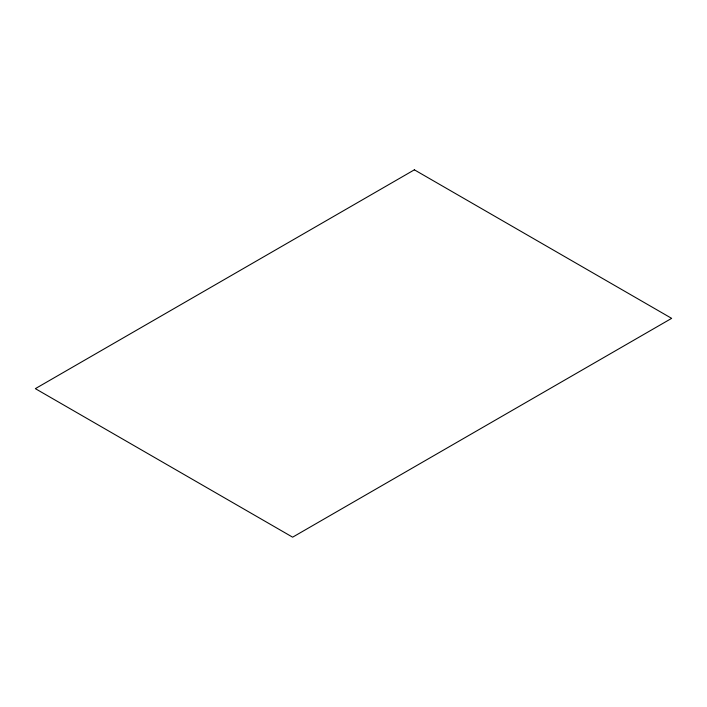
<?xml version="1.0" encoding="UTF-8"?>
<svg xmlns="http://www.w3.org/2000/svg" width="707" height="707" viewBox="0 0 707 707"><rect width="100%" height="100%" fill="white"/><g stroke="black" fill="none" stroke-linecap="round" stroke-linejoin="round"><path stroke-width="1.06" d="M414.373 169.821L35.35 388.647L292.627 537.179L671.65 318.353L414.373 169.821"/></g></svg>
